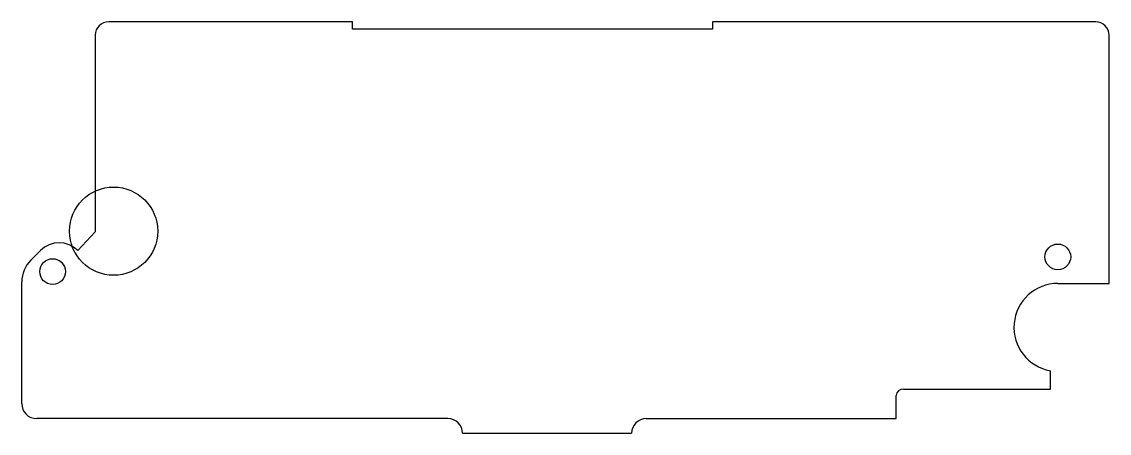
# Model space of a CAD drawing. Extents: x 0 to 74, y -1 to 27.
import ezdxf

# ---------------------------------------------------------------- set-up
doc = ezdxf.new("R2010")
doc.units = 0
doc.layers.add('20', color=31, linetype='CONTINUOUS')

msp = doc.modelspace()

# ---------------------------------------------------------------- linework, layer by layer
at = {"layer": '20'}
for p, q in [((22.5, 27), (5.918, 27)), ((22.5, 26.5), (22.5, 27)), ((73.076, 27), (47, 27)), ((47, 27), (47, 26.5)), ((5, 26.082), (5, 12.7)), ((47, 26.5), (22.5, 26.5)), ((74, 9.2), (74, 26.076)), ((3.81, 11.43), (5, 12.7)), ((0.6132, 10.7732), (1.27, 11.43)), ((0, 1.016), (0, 9.2928)), ((70.508, 9.2), (74, 9.2)), ((70, 2), (70, 3.25)), ((59.5, 0), (59.5, 1.564)), ((60.008, 2), (70, 2)), ((29, 0), (1.016, 0)), ((42.5, 0), (59.5, 0)), ((30, -1), (41.5, -1))]:
    msp.add_line(p, q, dxfattribs=at)
for centre, radius in [((6.25, 12.75), 3), ((70.5, 11), 0.875), ((2.1, 10), 0.875)]:
    msp.add_circle(centre, radius, dxfattribs=at)
for centre, radius, start, end in [((5.918, 26.082), 0.918, 90, 180), ((73.076, 26.076), 0.924, 0, 90), ((2.54, 10.16), 1.7961, 45, 135), ((2.0936, 9.2928), 2.0936, 135, 180), ((70.5143, 6.2028), 2.9972, 90.12, 260.12), ((59.972, 1.528), 0.4734, 85.6384, 175.6384), ((1.016, 1.016), 1.016, 180, 270), ((29, -1), 1, 0, 90), ((42.5, -1), 1, 90, 180)]:
    msp.add_arc(centre, radius, start, end, dxfattribs=at)

doc.saveas('drawing.dxf')
